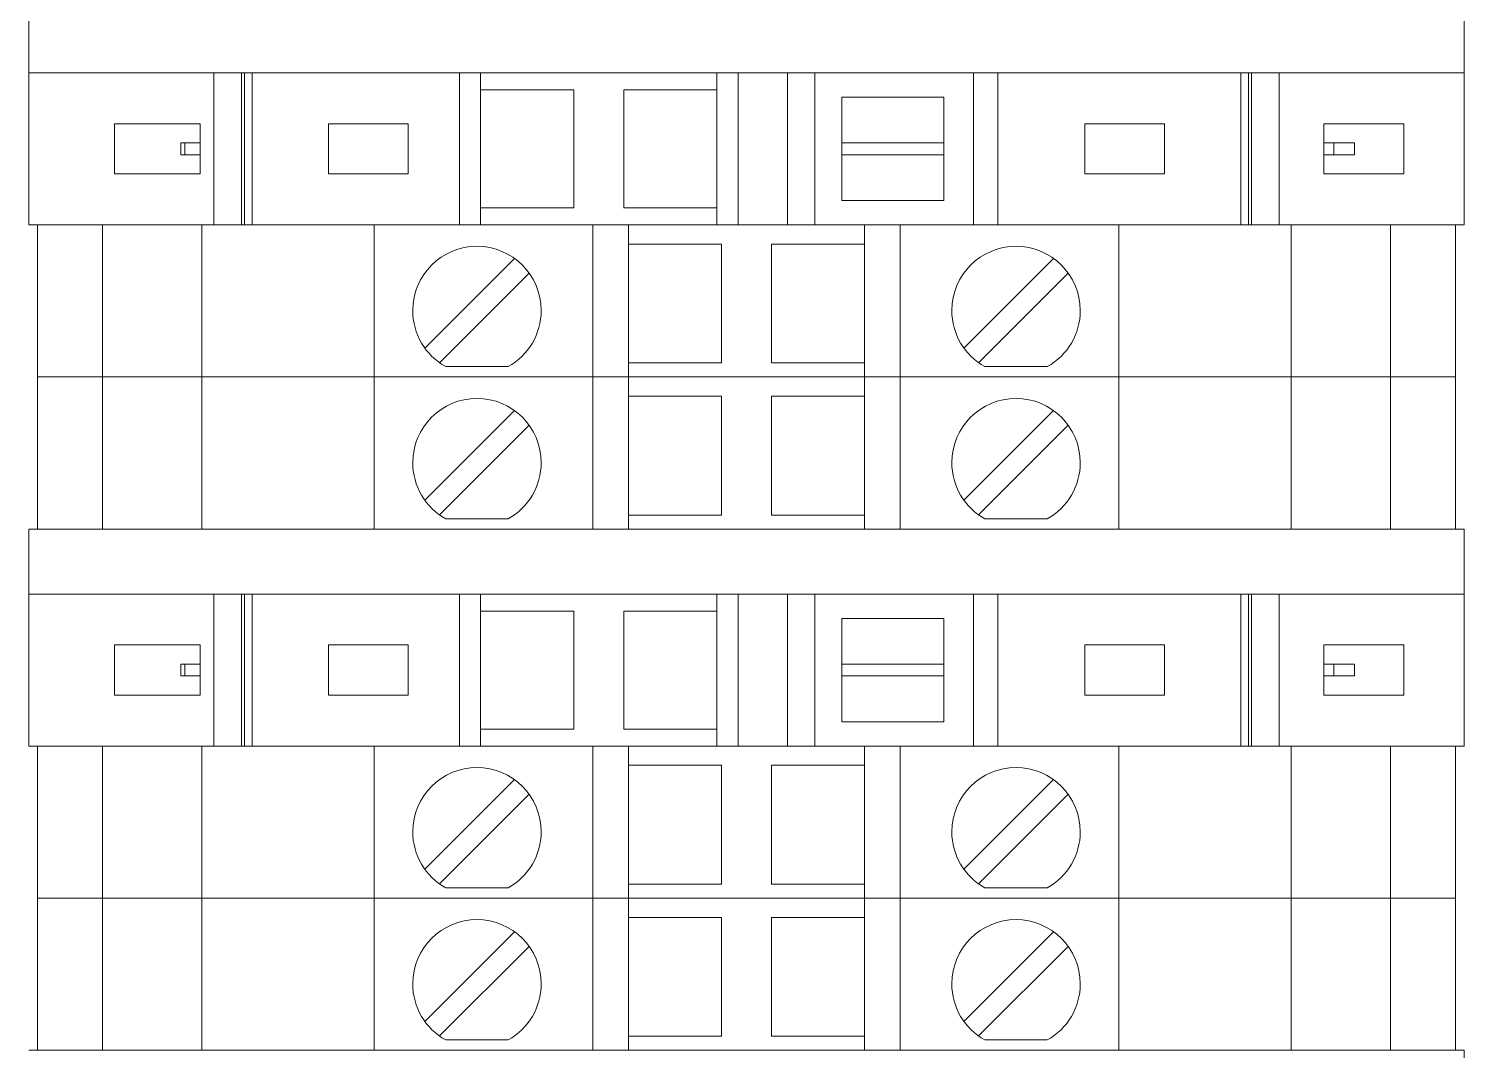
# Model space of a CAD drawing. Header units: millimetres. Extents: x 1880 to 4113, y 771 to 2990.
# Drawn here: x 3578.52 to 3627.12, y 2416.14 to 2450.73 of the extents above; entities that cross this region are included whole.
import ezdxf

# ---------------------------------------------------------------- set-up
doc = ezdxf.new("R2010")
doc.units = ezdxf.units.MM
doc.layers.add('000-PI-Oprema', color=30, linetype='Continuous', lineweight=5)
doc.layers.add('000-PI-ORMAR', color=2, linetype='Continuous')

msp = doc.modelspace()

# ---------------------------------------------------------------- linework, layer by layer
at = {"color": 0, "linetype": 'ByBlock', "lineweight": 0, "ltscale": 0.25}
for points in [[(3578.522, 2451.439), (3578.522, 2444.089), (3627.122, 2444.089), (3627.122, 2451.439), (3578.522, 2451.439)], [(3578.522, 2433.789), (3578.522, 2426.439), (3627.122, 2426.439), (3627.122, 2433.789), (3578.522, 2433.789)]]:
    msp.add_lwpolyline(points, dxfattribs=at)
at = {"layer": '000-PI-Oprema', "color": 0, "linetype": 'ByBlock', "lineweight": 0}
for p, q in [((3578.522, 2451.439), (3578.522, 2444.089)), ((3627.122, 2444.089), (3627.122, 2451.439)), ((3584.787, 2449.239), (3578.522, 2449.239)), ((3584.787, 2444.089), (3584.787, 2449.239)), ((3585.724, 2449.239), (3584.787, 2449.239)), ((3585.724, 2444.089), (3585.724, 2449.239)), ((3585.824, 2449.239), (3585.724, 2449.239)), ((3585.824, 2449.239), (3585.824, 2444.089)), ((3586.082, 2449.239), (3585.824, 2449.239)), ((3586.082, 2449.239), (3586.082, 2444.089)), ((3593.103, 2449.239), (3586.082, 2449.239)), ((3593.103, 2449.239), (3593.822, 2449.239)), ((3593.103, 2444.089), (3593.103, 2449.239)), ((3593.822, 2448.664), (3593.822, 2449.239)), ((3593.822, 2449.239), (3601.822, 2449.239)), ((3601.822, 2449.239), (3601.822, 2448.664)), ((3601.822, 2449.239), (3602.54, 2449.239)), ((3602.54, 2449.239), (3604.212, 2449.239)), ((3602.54, 2444.089), (3602.54, 2449.239)), ((3605.137, 2449.239), (3604.212, 2449.239)), ((3604.212, 2449.239), (3604.212, 2444.089)), ((3610.511, 2449.239), (3605.137, 2449.239)), ((3605.137, 2449.239), (3605.137, 2444.089)), ((3610.511, 2449.239), (3610.511, 2444.089)), ((3611.332, 2449.239), (3610.511, 2449.239)), ((3611.332, 2444.089), (3611.332, 2449.239)), ((3611.332, 2449.239), (3619.562, 2449.239)), ((3619.562, 2449.239), (3619.562, 2444.089)), ((3619.562, 2449.239), (3619.82, 2449.239)), ((3619.82, 2444.089), (3619.82, 2449.239)), ((3619.82, 2449.239), (3619.92, 2449.239)), ((3620.857, 2449.239), (3619.92, 2449.239)), ((3619.92, 2444.089), (3619.92, 2449.239)), ((3620.857, 2449.239), (3627.122, 2449.239)), ((3620.857, 2444.089), (3620.857, 2449.239)), ((3593.822, 2444.664), (3593.822, 2448.664)), ((3593.822, 2448.664), (3596.972, 2448.664)), ((3596.972, 2448.664), (3596.972, 2444.664)), ((3598.672, 2448.664), (3601.822, 2448.664)), ((3598.672, 2444.664), (3598.672, 2448.664)), ((3601.822, 2448.664), (3601.822, 2444.664)), ((3606.047, 2448.414), (3609.497, 2448.414)), ((3606.047, 2446.864), (3606.047, 2448.414)), ((3609.497, 2448.414), (3609.497, 2446.864)), ((3581.422, 2445.814), (3581.422, 2447.514)), ((3581.422, 2447.514), (3584.322, 2447.514)), ((3584.322, 2447.514), (3584.322, 2446.864)), ((3588.672, 2447.514), (3591.372, 2447.514)), ((3588.672, 2445.814), (3588.672, 2447.514)), ((3591.372, 2447.514), (3591.372, 2445.814)), ((3614.272, 2447.514), (3616.972, 2447.514)), ((3614.272, 2445.814), (3614.272, 2447.514)), ((3616.972, 2447.514), (3616.972, 2445.814)), ((3622.372, 2446.864), (3622.372, 2447.514)), ((3622.372, 2447.514), (3625.072, 2447.514)), ((3625.072, 2447.514), (3625.072, 2445.814)), ((3583.807, 2446.864), (3583.677, 2446.864)), ((3583.677, 2446.464), (3583.677, 2446.864)), ((3583.807, 2446.864), (3583.807, 2446.464)), ((3583.807, 2446.864), (3584.322, 2446.864)), ((3584.322, 2446.864), (3584.322, 2446.464)), ((3606.047, 2446.864), (3609.497, 2446.864)), ((3606.047, 2446.464), (3606.047, 2446.864)), ((3609.497, 2446.864), (3609.497, 2446.464)), ((3622.372, 2446.464), (3622.372, 2446.864)), ((3622.372, 2446.864), (3622.707, 2446.864)), ((3622.707, 2446.864), (3622.707, 2446.464)), ((3623.407, 2446.864), (3622.707, 2446.864)), ((3623.407, 2446.864), (3623.407, 2446.464)), ((3583.807, 2446.464), (3583.677, 2446.464)), ((3583.807, 2446.464), (3584.322, 2446.464)), ((3584.322, 2446.464), (3584.322, 2445.814)), ((3606.047, 2446.464), (3609.497, 2446.464)), ((3606.047, 2444.914), (3606.047, 2446.464)), ((3609.497, 2446.464), (3609.497, 2444.914)), ((3622.372, 2446.464), (3622.707, 2446.464)), ((3622.372, 2445.814), (3622.372, 2446.464)), ((3623.407, 2446.464), (3622.707, 2446.464)), ((3584.322, 2445.814), (3581.422, 2445.814)), ((3591.372, 2445.814), (3588.672, 2445.814)), ((3616.972, 2445.814), (3614.272, 2445.814)), ((3625.072, 2445.814), (3622.372, 2445.814)), ((3596.972, 2444.664), (3593.822, 2444.664)), ((3593.822, 2444.089), (3593.822, 2444.664)), ((3601.822, 2444.664), (3598.672, 2444.664)), ((3601.822, 2444.664), (3601.822, 2444.089)), ((3609.497, 2444.914), (3606.047, 2444.914)), ((3585.724, 2444.089), (3584.787, 2444.089)), ((3585.824, 2444.089), (3585.724, 2444.089)), ((3586.082, 2444.089), (3585.824, 2444.089)), ((3593.103, 2444.089), (3593.822, 2444.089)), ((3578.522, 2433.789), (3578.522, 2426.439)), ((3627.122, 2433.789), (3578.522, 2433.789)), ((3627.122, 2426.439), (3627.122, 2433.789)), ((3584.787, 2431.589), (3578.522, 2431.589)), ((3584.787, 2426.439), (3584.787, 2431.589)), ((3585.724, 2431.589), (3584.787, 2431.589)), ((3585.724, 2426.439), (3585.724, 2431.589)), ((3585.824, 2431.589), (3585.724, 2431.589)), ((3585.824, 2431.589), (3585.824, 2426.439)), ((3586.082, 2431.589), (3585.824, 2431.589)), ((3586.082, 2431.589), (3586.082, 2426.439)), ((3593.103, 2431.589), (3586.082, 2431.589)), ((3593.103, 2431.589), (3593.822, 2431.589)), ((3593.103, 2426.439), (3593.103, 2431.589)), ((3593.822, 2431.014), (3593.822, 2431.589)), ((3593.822, 2431.589), (3601.822, 2431.589)), ((3601.822, 2431.589), (3601.822, 2431.014)), ((3601.822, 2431.589), (3602.54, 2431.589)), ((3602.54, 2431.589), (3604.212, 2431.589)), ((3602.54, 2426.439), (3602.54, 2431.589)), ((3605.137, 2431.589), (3604.212, 2431.589)), ((3604.212, 2431.589), (3604.212, 2426.439)), ((3610.511, 2431.589), (3605.137, 2431.589)), ((3605.137, 2431.589), (3605.137, 2426.439)), ((3610.511, 2431.589), (3610.511, 2426.439)), ((3611.332, 2431.589), (3610.511, 2431.589)), ((3611.332, 2426.439), (3611.332, 2431.589)), ((3611.332, 2431.589), (3619.562, 2431.589)), ((3619.562, 2431.589), (3619.562, 2426.439)), ((3619.562, 2431.589), (3619.82, 2431.589)), ((3619.82, 2426.439), (3619.82, 2431.589)), ((3619.82, 2431.589), (3619.92, 2431.589)), ((3620.857, 2431.589), (3619.92, 2431.589)), ((3619.92, 2426.439), (3619.92, 2431.589)), ((3620.857, 2431.589), (3627.122, 2431.589)), ((3620.857, 2426.439), (3620.857, 2431.589)), ((3593.822, 2427.014), (3593.822, 2431.014)), ((3593.822, 2431.014), (3596.972, 2431.014)), ((3596.972, 2431.014), (3596.972, 2427.014)), ((3598.672, 2431.014), (3601.822, 2431.014)), ((3598.672, 2427.014), (3598.672, 2431.014)), ((3601.822, 2431.014), (3601.822, 2427.014)), ((3606.047, 2430.764), (3609.497, 2430.764)), ((3606.047, 2429.214), (3606.047, 2430.764)), ((3609.497, 2430.764), (3609.497, 2429.214)), ((3581.422, 2428.164), (3581.422, 2429.864)), ((3581.422, 2429.864), (3584.322, 2429.864)), ((3584.322, 2429.864), (3584.322, 2429.214)), ((3588.672, 2429.864), (3591.372, 2429.864)), ((3588.672, 2428.164), (3588.672, 2429.864)), ((3591.372, 2429.864), (3591.372, 2428.164)), ((3614.272, 2429.864), (3616.972, 2429.864)), ((3614.272, 2428.164), (3614.272, 2429.864)), ((3616.972, 2429.864), (3616.972, 2428.164)), ((3622.372, 2429.214), (3622.372, 2429.864)), ((3622.372, 2429.864), (3625.072, 2429.864)), ((3625.072, 2429.864), (3625.072, 2428.164)), ((3583.807, 2429.214), (3583.677, 2429.214)), ((3583.677, 2428.814), (3583.677, 2429.214)), ((3583.807, 2429.214), (3583.807, 2428.814)), ((3583.807, 2429.214), (3584.322, 2429.214)), ((3584.322, 2429.214), (3584.322, 2428.814)), ((3606.047, 2429.214), (3609.497, 2429.214)), ((3606.047, 2428.814), (3606.047, 2429.214)), ((3609.497, 2429.214), (3609.497, 2428.814)), ((3622.372, 2428.814), (3622.372, 2429.214)), ((3622.372, 2429.214), (3622.707, 2429.214)), ((3622.707, 2429.214), (3622.707, 2428.814)), ((3623.407, 2429.214), (3622.707, 2429.214)), ((3623.407, 2429.214), (3623.407, 2428.814)), ((3583.807, 2428.814), (3583.677, 2428.814)), ((3583.807, 2428.814), (3584.322, 2428.814)), ((3584.322, 2428.814), (3584.322, 2428.164)), ((3606.047, 2428.814), (3609.497, 2428.814)), ((3606.047, 2427.264), (3606.047, 2428.814)), ((3609.497, 2428.814), (3609.497, 2427.264)), ((3622.372, 2428.814), (3622.707, 2428.814)), ((3622.372, 2428.164), (3622.372, 2428.814)), ((3623.407, 2428.814), (3622.707, 2428.814)), ((3584.322, 2428.164), (3581.422, 2428.164)), ((3591.372, 2428.164), (3588.672, 2428.164)), ((3616.972, 2428.164), (3614.272, 2428.164)), ((3625.072, 2428.164), (3622.372, 2428.164)), ((3609.497, 2427.264), (3606.047, 2427.264)), ((3596.972, 2427.014), (3593.822, 2427.014)), ((3593.822, 2426.439), (3593.822, 2427.014)), ((3601.822, 2427.014), (3598.672, 2427.014)), ((3601.822, 2427.014), (3601.822, 2426.439)), ((3585.724, 2426.439), (3584.787, 2426.439)), ((3585.824, 2426.439), (3585.724, 2426.439)), ((3586.082, 2426.439), (3585.824, 2426.439)), ((3593.103, 2426.439), (3593.822, 2426.439)), ((3627.122, 2416.139), (3578.522, 2416.139)), ((3627.122, 2408.789), (3627.122, 2416.139))]:
    msp.add_line(p, q, dxfattribs=at)
at = {"layer": '000-PI-Oprema', "color": 0, "linetype": 'ByBlock', "lineweight": 0, "ltscale": 0.25}
for p, q in [((3627.122, 2444.089), (3578.522, 2444.089)), ((3627.122, 2426.439), (3578.522, 2426.439))]:
    msp.add_line(p, q, dxfattribs=at)
at = {"layer": '000-PI-ORMAR', "color": 0, "linetype": 'ByBlock', "lineweight": 0}
for p, q in [((3578.822, 2444.089), (3578.822, 2444.089)), ((3578.822, 2444.089), (3579.505, 2444.089)), ((3578.822, 2438.939), (3578.822, 2444.089)), ((3579.822, 2444.089), (3579.505, 2444.089)), ((3579.822, 2444.089), (3579.822, 2444.089)), ((3581.022, 2444.089), (3579.822, 2444.089)), ((3581.022, 2444.089), (3581.022, 2444.089)), ((3582.614, 2444.089), (3581.022, 2444.089)), ((3581.022, 2438.939), (3581.022, 2444.089)), ((3584.756, 2444.089), (3582.614, 2444.089)), ((3583.072, 2444.089), (3583.072, 2444.089)), ((3584.383, 2438.939), (3584.383, 2444.089)), ((3585.14, 2444.089), (3584.756, 2444.089)), ((3587.648, 2444.089), (3585.14, 2444.089)), ((3585.622, 2444.089), (3585.622, 2444.089)), ((3586.522, 2444.089), (3586.522, 2444.089)), ((3590.222, 2444.089), (3587.648, 2444.089)), ((3597.622, 2444.089), (3590.222, 2444.089)), ((3590.222, 2438.939), (3590.222, 2444.089)), ((3598.822, 2444.089), (3597.622, 2444.089)), ((3597.622, 2438.939), (3597.622, 2444.089)), ((3598.822, 2444.089), (3598.822, 2444.089)), ((3606.822, 2444.089), (3598.822, 2444.089)), ((3598.822, 2438.939), (3598.822, 2444.089)), ((3606.822, 2444.089), (3606.822, 2444.089)), ((3608.022, 2444.089), (3606.822, 2444.089)), ((3606.822, 2438.939), (3606.822, 2444.089)), ((3615.422, 2444.089), (3608.022, 2444.089)), ((3608.022, 2438.939), (3608.022, 2444.089)), ((3612.622, 2444.089), (3612.622, 2444.089)), ((3617.996, 2444.089), (3615.422, 2444.089)), ((3615.422, 2438.939), (3615.422, 2444.089)), ((3617.672, 2444.089), (3617.672, 2444.089)), ((3620.504, 2444.089), (3617.996, 2444.089)), ((3620.322, 2444.089), (3620.322, 2444.089)), ((3620.888, 2444.089), (3620.504, 2444.089)), ((3623.03, 2444.089), (3620.888, 2444.089)), ((3621.261, 2438.939), (3621.261, 2444.089)), ((3622.572, 2444.089), (3622.572, 2444.089)), ((3624.622, 2444.089), (3623.03, 2444.089)), ((3624.622, 2444.089), (3624.622, 2444.089)), ((3624.622, 2444.089), (3626.822, 2444.089)), ((3624.622, 2438.939), (3624.622, 2444.089)), ((3626.822, 2444.089), (3626.822, 2444.089)), ((3626.822, 2438.939), (3626.822, 2444.089)), ((3598.822, 2443.439), (3598.822, 2443.439)), ((3598.822, 2443.439), (3601.972, 2443.439)), ((3601.972, 2443.439), (3601.972, 2439.414)), ((3601.972, 2443.439), (3601.972, 2443.439)), ((3603.672, 2443.439), (3606.822, 2443.439)), ((3603.672, 2439.414), (3603.672, 2443.439)), ((3603.672, 2443.439), (3603.672, 2443.439)), ((3606.822, 2443.439), (3606.822, 2443.439)), ((3594.967, 2442.954), (3591.932, 2439.919)), ((3594.967, 2442.954), (3594.967, 2442.954)), ((3613.217, 2442.954), (3610.182, 2439.919)), ((3613.217, 2442.954), (3613.217, 2442.954)), ((3592.426, 2439.424), (3595.462, 2442.459)), ((3595.462, 2442.459), (3595.462, 2442.459)), ((3597.622, 2439.889), (3597.622, 2442.489)), ((3597.622, 2442.489), (3597.622, 2442.489)), ((3608.022, 2442.489), (3608.022, 2442.489)), ((3608.022, 2439.889), (3608.022, 2442.489)), ((3610.676, 2439.424), (3613.712, 2442.459)), ((3613.712, 2442.459), (3613.712, 2442.459)), ((3591.932, 2439.919), (3591.932, 2439.919)), ((3597.622, 2439.889), (3597.622, 2439.889)), ((3608.022, 2439.889), (3608.022, 2439.889)), ((3610.182, 2439.919), (3610.182, 2439.919)), ((3592.426, 2439.424), (3592.426, 2439.424)), ((3592.638, 2439.289), (3592.638, 2439.289)), ((3592.638, 2439.289), (3594.756, 2439.289)), ((3594.756, 2439.289), (3594.756, 2439.289)), ((3598.822, 2439.414), (3598.822, 2439.414)), ((3601.972, 2439.414), (3598.822, 2439.414)), ((3601.972, 2439.414), (3601.972, 2439.414)), ((3606.822, 2439.414), (3603.672, 2439.414)), ((3603.672, 2439.414), (3603.672, 2439.414)), ((3606.822, 2439.414), (3606.822, 2439.414)), ((3610.676, 2439.424), (3610.676, 2439.424)), ((3610.888, 2439.289), (3610.888, 2439.289)), ((3610.888, 2439.289), (3613.006, 2439.289)), ((3613.006, 2439.289), (3613.006, 2439.289)), ((3578.822, 2438.939), (3578.822, 2438.939)), ((3578.822, 2438.939), (3579.505, 2438.939)), ((3578.822, 2438.939), (3578.822, 2438.939)), ((3578.822, 2438.939), (3579.505, 2438.939)), ((3578.822, 2433.789), (3578.822, 2438.939)), ((3579.822, 2438.939), (3579.505, 2438.939)), ((3579.822, 2438.939), (3579.505, 2438.939)), ((3581.022, 2438.939), (3579.822, 2438.939)), ((3579.822, 2438.939), (3579.822, 2438.939)), ((3579.822, 2438.939), (3579.822, 2438.939)), ((3581.022, 2438.939), (3579.822, 2438.939)), ((3580.322, 2438.939), (3580.322, 2438.939)), ((3582.614, 2438.939), (3581.022, 2438.939)), ((3581.022, 2438.939), (3581.022, 2438.939)), ((3581.022, 2438.939), (3581.022, 2438.939)), ((3582.614, 2438.939), (3581.022, 2438.939)), ((3581.022, 2433.789), (3581.022, 2438.939)), ((3584.756, 2438.939), (3582.614, 2438.939)), ((3584.756, 2438.939), (3582.614, 2438.939)), ((3583.072, 2438.939), (3583.072, 2438.939)), ((3583.072, 2438.939), (3583.072, 2438.939)), ((3584.383, 2433.789), (3584.383, 2438.939)), ((3584.756, 2438.939), (3585.14, 2438.939)), ((3585.14, 2438.939), (3584.756, 2438.939)), ((3585.14, 2438.939), (3587.648, 2438.939)), ((3587.648, 2438.939), (3585.14, 2438.939)), ((3585.622, 2438.939), (3585.622, 2438.939)), ((3585.622, 2438.939), (3585.622, 2438.939)), ((3586.522, 2438.939), (3586.522, 2438.939)), ((3586.522, 2438.939), (3586.522, 2438.939)), ((3586.822, 2438.939), (3586.822, 2438.939)), ((3590.222, 2438.939), (3587.648, 2438.939)), ((3590.222, 2438.939), (3587.648, 2438.939)), ((3597.622, 2438.939), (3590.222, 2438.939)), ((3597.622, 2438.939), (3590.222, 2438.939)), ((3590.222, 2433.789), (3590.222, 2438.939)), ((3598.822, 2438.939), (3597.622, 2438.939)), ((3598.822, 2438.939), (3597.622, 2438.939)), ((3597.622, 2433.789), (3597.622, 2438.939)), ((3606.822, 2438.939), (3598.822, 2438.939)), ((3598.822, 2438.939), (3598.822, 2438.939)), ((3598.822, 2438.939), (3598.822, 2438.939)), ((3606.822, 2438.939), (3598.822, 2438.939)), ((3598.822, 2433.789), (3598.822, 2438.939)), ((3608.022, 2438.939), (3606.822, 2438.939)), ((3606.822, 2438.939), (3606.822, 2438.939)), ((3606.822, 2438.939), (3606.822, 2438.939)), ((3608.022, 2438.939), (3606.822, 2438.939)), ((3606.822, 2433.789), (3606.822, 2438.939)), ((3615.422, 2438.939), (3608.022, 2438.939)), ((3615.422, 2438.939), (3608.022, 2438.939)), ((3608.022, 2433.789), (3608.022, 2438.939)), ((3612.622, 2438.939), (3612.622, 2438.939)), ((3612.622, 2438.939), (3612.622, 2438.939)), ((3617.996, 2438.939), (3615.422, 2438.939)), ((3617.996, 2438.939), (3615.422, 2438.939)), ((3615.422, 2433.789), (3615.422, 2438.939)), ((3617.672, 2438.939), (3617.672, 2438.939)), ((3617.672, 2438.939), (3617.672, 2438.939)), ((3617.996, 2438.939), (3620.504, 2438.939)), ((3620.504, 2438.939), (3617.996, 2438.939)), ((3618.822, 2438.939), (3618.822, 2438.939)), ((3620.322, 2438.939), (3620.322, 2438.939)), ((3620.322, 2438.939), (3620.322, 2438.939)), ((3620.504, 2438.939), (3620.888, 2438.939)), ((3620.888, 2438.939), (3620.504, 2438.939)), ((3623.03, 2438.939), (3620.888, 2438.939)), ((3623.03, 2438.939), (3620.888, 2438.939)), ((3621.261, 2433.789), (3621.261, 2438.939)), ((3622.572, 2438.939), (3622.572, 2438.939)), ((3622.572, 2438.939), (3622.572, 2438.939)), ((3624.622, 2438.939), (3623.03, 2438.939)), ((3624.622, 2438.939), (3623.03, 2438.939)), ((3624.622, 2438.939), (3626.822, 2438.939)), ((3624.622, 2438.939), (3624.622, 2438.939)), ((3624.622, 2438.939), (3624.622, 2438.939)), ((3624.622, 2438.939), (3626.822, 2438.939)), ((3624.622, 2433.789), (3624.622, 2438.939)), ((3626.822, 2438.939), (3626.822, 2438.939)), ((3626.822, 2438.939), (3626.822, 2438.939)), ((3626.822, 2433.789), (3626.822, 2438.939)), ((3598.822, 2438.289), (3598.822, 2438.289)), ((3598.822, 2438.289), (3601.972, 2438.289)), ((3601.972, 2438.289), (3601.972, 2434.264)), ((3601.972, 2438.289), (3601.972, 2438.289)), ((3603.672, 2438.289), (3606.822, 2438.289)), ((3603.672, 2434.264), (3603.672, 2438.289)), ((3603.672, 2438.289), (3603.672, 2438.289)), ((3606.822, 2438.289), (3606.822, 2438.289)), ((3594.967, 2437.804), (3591.932, 2434.769)), ((3594.967, 2437.804), (3594.967, 2437.804)), ((3613.217, 2437.804), (3610.182, 2434.769)), ((3613.217, 2437.804), (3613.217, 2437.804)), ((3592.426, 2434.274), (3595.462, 2437.309)), ((3595.462, 2437.309), (3595.462, 2437.309)), ((3597.622, 2434.739), (3597.622, 2437.339)), ((3597.622, 2437.339), (3597.622, 2437.339)), ((3608.022, 2437.339), (3608.022, 2437.339)), ((3608.022, 2434.739), (3608.022, 2437.339)), ((3610.676, 2434.274), (3613.712, 2437.309)), ((3613.712, 2437.309), (3613.712, 2437.309)), ((3591.932, 2434.769), (3591.932, 2434.769)), ((3597.622, 2434.739), (3597.622, 2434.739)), ((3608.022, 2434.739), (3608.022, 2434.739)), ((3610.182, 2434.769), (3610.182, 2434.769)), ((3592.426, 2434.274), (3592.426, 2434.274)), ((3592.638, 2434.139), (3592.638, 2434.139)), ((3592.638, 2434.139), (3594.756, 2434.139)), ((3594.756, 2434.139), (3594.756, 2434.139)), ((3598.822, 2434.264), (3598.822, 2434.264)), ((3601.972, 2434.264), (3598.822, 2434.264)), ((3601.972, 2434.264), (3601.972, 2434.264)), ((3606.822, 2434.264), (3603.672, 2434.264)), ((3603.672, 2434.264), (3603.672, 2434.264)), ((3606.822, 2434.264), (3606.822, 2434.264)), ((3610.676, 2434.274), (3610.676, 2434.274)), ((3610.888, 2434.139), (3610.888, 2434.139)), ((3610.888, 2434.139), (3613.006, 2434.139)), ((3613.006, 2434.139), (3613.006, 2434.139)), ((3578.822, 2433.789), (3578.822, 2433.789)), ((3578.822, 2433.789), (3579.505, 2433.789)), ((3579.822, 2433.789), (3579.505, 2433.789)), ((3581.022, 2433.789), (3579.822, 2433.789)), ((3579.822, 2433.789), (3579.822, 2433.789)), ((3580.322, 2433.789), (3580.322, 2433.789)), ((3582.614, 2433.789), (3581.022, 2433.789)), ((3581.022, 2433.789), (3581.022, 2433.789)), ((3584.756, 2433.789), (3582.614, 2433.789)), ((3583.072, 2433.789), (3583.072, 2433.789)), ((3584.756, 2433.789), (3585.14, 2433.789)), ((3585.14, 2433.789), (3587.648, 2433.789)), ((3585.622, 2433.789), (3585.622, 2433.789)), ((3586.522, 2433.789), (3586.522, 2433.789)), ((3586.822, 2433.789), (3586.822, 2433.789)), ((3590.222, 2433.789), (3587.648, 2433.789)), ((3597.622, 2433.789), (3590.222, 2433.789)), ((3598.822, 2433.789), (3597.622, 2433.789)), ((3606.822, 2433.789), (3598.822, 2433.789)), ((3598.822, 2433.789), (3598.822, 2433.789)), ((3608.022, 2433.789), (3606.822, 2433.789)), ((3606.822, 2433.789), (3606.822, 2433.789)), ((3615.422, 2433.789), (3608.022, 2433.789)), ((3612.622, 2433.789), (3612.622, 2433.789)), ((3617.996, 2433.789), (3615.422, 2433.789)), ((3617.672, 2433.789), (3617.672, 2433.789)), ((3617.996, 2433.789), (3620.504, 2433.789)), ((3618.822, 2433.789), (3618.822, 2433.789)), ((3620.322, 2433.789), (3620.322, 2433.789)), ((3620.504, 2433.789), (3620.888, 2433.789)), ((3623.03, 2433.789), (3620.888, 2433.789)), ((3622.572, 2433.789), (3622.572, 2433.789)), ((3624.622, 2433.789), (3623.03, 2433.789)), ((3624.622, 2433.789), (3626.822, 2433.789)), ((3624.622, 2433.789), (3624.622, 2433.789)), ((3626.822, 2433.789), (3626.822, 2433.789)), ((3578.822, 2426.439), (3578.822, 2426.439)), ((3578.822, 2426.439), (3579.505, 2426.439)), ((3578.822, 2421.289), (3578.822, 2426.439)), ((3579.822, 2426.439), (3579.505, 2426.439)), ((3579.822, 2426.439), (3579.822, 2426.439)), ((3581.022, 2426.439), (3579.822, 2426.439)), ((3581.022, 2426.439), (3581.022, 2426.439)), ((3582.614, 2426.439), (3581.022, 2426.439)), ((3581.022, 2421.289), (3581.022, 2426.439)), ((3584.756, 2426.439), (3582.614, 2426.439)), ((3583.072, 2426.439), (3583.072, 2426.439)), ((3584.383, 2421.289), (3584.383, 2426.439)), ((3585.14, 2426.439), (3584.756, 2426.439)), ((3587.648, 2426.439), (3585.14, 2426.439)), ((3585.622, 2426.439), (3585.622, 2426.439)), ((3586.522, 2426.439), (3586.522, 2426.439)), ((3590.222, 2426.439), (3587.648, 2426.439)), ((3597.622, 2426.439), (3590.222, 2426.439)), ((3590.222, 2421.289), (3590.222, 2426.439)), ((3598.822, 2426.439), (3597.622, 2426.439)), ((3597.622, 2421.289), (3597.622, 2426.439)), ((3598.822, 2426.439), (3598.822, 2426.439)), ((3606.822, 2426.439), (3598.822, 2426.439)), ((3598.822, 2421.289), (3598.822, 2426.439)), ((3606.822, 2426.439), (3606.822, 2426.439)), ((3608.022, 2426.439), (3606.822, 2426.439)), ((3606.822, 2421.289), (3606.822, 2426.439)), ((3615.422, 2426.439), (3608.022, 2426.439)), ((3608.022, 2421.289), (3608.022, 2426.439)), ((3612.622, 2426.439), (3612.622, 2426.439)), ((3617.996, 2426.439), (3615.422, 2426.439)), ((3615.422, 2421.289), (3615.422, 2426.439)), ((3617.672, 2426.439), (3617.672, 2426.439)), ((3620.504, 2426.439), (3617.996, 2426.439)), ((3620.322, 2426.439), (3620.322, 2426.439)), ((3620.888, 2426.439), (3620.504, 2426.439)), ((3623.03, 2426.439), (3620.888, 2426.439)), ((3621.261, 2421.289), (3621.261, 2426.439)), ((3622.572, 2426.439), (3622.572, 2426.439)), ((3624.622, 2426.439), (3623.03, 2426.439)), ((3624.622, 2426.439), (3624.622, 2426.439)), ((3624.622, 2426.439), (3626.822, 2426.439)), ((3624.622, 2421.289), (3624.622, 2426.439)), ((3626.822, 2426.439), (3626.822, 2426.439)), ((3626.822, 2421.289), (3626.822, 2426.439)), ((3598.822, 2425.789), (3598.822, 2425.789)), ((3598.822, 2425.789), (3601.972, 2425.789)), ((3601.972, 2425.789), (3601.972, 2421.764)), ((3601.972, 2425.789), (3601.972, 2425.789)), ((3603.672, 2425.789), (3606.822, 2425.789)), ((3603.672, 2421.764), (3603.672, 2425.789)), ((3603.672, 2425.789), (3603.672, 2425.789)), ((3606.822, 2425.789), (3606.822, 2425.789)), ((3594.967, 2425.304), (3591.932, 2422.269)), ((3594.967, 2425.304), (3594.967, 2425.304)), ((3613.217, 2425.304), (3610.182, 2422.269)), ((3613.217, 2425.304), (3613.217, 2425.304)), ((3592.426, 2421.774), (3595.462, 2424.809)), ((3595.462, 2424.809), (3595.462, 2424.809)), ((3597.622, 2422.239), (3597.622, 2424.839)), ((3597.622, 2424.839), (3597.622, 2424.839)), ((3608.022, 2424.839), (3608.022, 2424.839)), ((3608.022, 2422.239), (3608.022, 2424.839)), ((3610.676, 2421.774), (3613.712, 2424.809)), ((3613.712, 2424.809), (3613.712, 2424.809)), ((3591.932, 2422.269), (3591.932, 2422.269)), ((3597.622, 2422.239), (3597.622, 2422.239)), ((3608.022, 2422.239), (3608.022, 2422.239)), ((3610.182, 2422.269), (3610.182, 2422.269)), ((3592.426, 2421.774), (3592.426, 2421.774)), ((3598.822, 2421.764), (3598.822, 2421.764)), ((3601.972, 2421.764), (3598.822, 2421.764)), ((3601.972, 2421.764), (3601.972, 2421.764)), ((3606.822, 2421.764), (3603.672, 2421.764)), ((3603.672, 2421.764), (3603.672, 2421.764)), ((3606.822, 2421.764), (3606.822, 2421.764)), ((3610.676, 2421.774), (3610.676, 2421.774)), ((3578.822, 2421.289), (3578.822, 2421.289)), ((3578.822, 2421.289), (3579.505, 2421.289)), ((3578.822, 2421.289), (3578.822, 2421.289)), ((3578.822, 2421.289), (3579.505, 2421.289)), ((3578.822, 2416.139), (3578.822, 2421.289)), ((3579.822, 2421.289), (3579.505, 2421.289)), ((3579.822, 2421.289), (3579.505, 2421.289)), ((3581.022, 2421.289), (3579.822, 2421.289)), ((3579.822, 2421.289), (3579.822, 2421.289)), ((3579.822, 2421.289), (3579.822, 2421.289)), ((3581.022, 2421.289), (3579.822, 2421.289)), ((3580.322, 2421.289), (3580.322, 2421.289)), ((3582.614, 2421.289), (3581.022, 2421.289)), ((3581.022, 2421.289), (3581.022, 2421.289)), ((3581.022, 2421.289), (3581.022, 2421.289)), ((3582.614, 2421.289), (3581.022, 2421.289)), ((3581.022, 2416.139), (3581.022, 2421.289)), ((3584.756, 2421.289), (3582.614, 2421.289)), ((3584.756, 2421.289), (3582.614, 2421.289)), ((3583.072, 2421.289), (3583.072, 2421.289)), ((3583.072, 2421.289), (3583.072, 2421.289)), ((3584.383, 2416.139), (3584.383, 2421.289)), ((3584.756, 2421.289), (3585.14, 2421.289)), ((3585.14, 2421.289), (3584.756, 2421.289)), ((3585.14, 2421.289), (3587.648, 2421.289)), ((3587.648, 2421.289), (3585.14, 2421.289)), ((3585.622, 2421.289), (3585.622, 2421.289)), ((3585.622, 2421.289), (3585.622, 2421.289)), ((3586.522, 2421.289), (3586.522, 2421.289)), ((3586.522, 2421.289), (3586.522, 2421.289)), ((3586.822, 2421.289), (3586.822, 2421.289)), ((3590.222, 2421.289), (3587.648, 2421.289)), ((3590.222, 2421.289), (3587.648, 2421.289)), ((3597.622, 2421.289), (3590.222, 2421.289)), ((3597.622, 2421.289), (3590.222, 2421.289)), ((3590.222, 2416.139), (3590.222, 2421.289)), ((3592.638, 2421.639), (3592.638, 2421.639)), ((3592.638, 2421.639), (3594.756, 2421.639)), ((3594.756, 2421.639), (3594.756, 2421.639)), ((3598.822, 2421.289), (3597.622, 2421.289)), ((3598.822, 2421.289), (3597.622, 2421.289)), ((3597.622, 2416.139), (3597.622, 2421.289)), ((3606.822, 2421.289), (3598.822, 2421.289)), ((3598.822, 2421.289), (3598.822, 2421.289)), ((3598.822, 2421.289), (3598.822, 2421.289)), ((3606.822, 2421.289), (3598.822, 2421.289)), ((3598.822, 2416.139), (3598.822, 2421.289)), ((3608.022, 2421.289), (3606.822, 2421.289)), ((3606.822, 2421.289), (3606.822, 2421.289)), ((3606.822, 2421.289), (3606.822, 2421.289)), ((3608.022, 2421.289), (3606.822, 2421.289)), ((3606.822, 2416.139), (3606.822, 2421.289)), ((3615.422, 2421.289), (3608.022, 2421.289)), ((3615.422, 2421.289), (3608.022, 2421.289)), ((3608.022, 2416.139), (3608.022, 2421.289)), ((3610.888, 2421.639), (3610.888, 2421.639)), ((3610.888, 2421.639), (3613.006, 2421.639)), ((3612.622, 2421.289), (3612.622, 2421.289)), ((3612.622, 2421.289), (3612.622, 2421.289)), ((3613.006, 2421.639), (3613.006, 2421.639)), ((3617.996, 2421.289), (3615.422, 2421.289)), ((3617.996, 2421.289), (3615.422, 2421.289)), ((3615.422, 2416.139), (3615.422, 2421.289)), ((3617.672, 2421.289), (3617.672, 2421.289)), ((3617.672, 2421.289), (3617.672, 2421.289)), ((3617.996, 2421.289), (3620.504, 2421.289)), ((3620.504, 2421.289), (3617.996, 2421.289)), ((3618.822, 2421.289), (3618.822, 2421.289)), ((3620.322, 2421.289), (3620.322, 2421.289)), ((3620.322, 2421.289), (3620.322, 2421.289)), ((3620.504, 2421.289), (3620.888, 2421.289)), ((3620.888, 2421.289), (3620.504, 2421.289)), ((3623.03, 2421.289), (3620.888, 2421.289)), ((3623.03, 2421.289), (3620.888, 2421.289)), ((3621.261, 2416.139), (3621.261, 2421.289)), ((3622.572, 2421.289), (3622.572, 2421.289)), ((3622.572, 2421.289), (3622.572, 2421.289)), ((3624.622, 2421.289), (3623.03, 2421.289)), ((3624.622, 2421.289), (3623.03, 2421.289)), ((3624.622, 2421.289), (3626.822, 2421.289)), ((3624.622, 2421.289), (3624.622, 2421.289)), ((3624.622, 2421.289), (3624.622, 2421.289)), ((3624.622, 2421.289), (3626.822, 2421.289)), ((3624.622, 2416.139), (3624.622, 2421.289)), ((3626.822, 2421.289), (3626.822, 2421.289)), ((3626.822, 2421.289), (3626.822, 2421.289)), ((3626.822, 2416.139), (3626.822, 2421.289)), ((3598.822, 2420.639), (3598.822, 2420.639)), ((3598.822, 2420.639), (3601.972, 2420.639)), ((3601.972, 2420.639), (3601.972, 2416.614)), ((3601.972, 2420.639), (3601.972, 2420.639)), ((3603.672, 2420.639), (3606.822, 2420.639)), ((3603.672, 2416.614), (3603.672, 2420.639)), ((3603.672, 2420.639), (3603.672, 2420.639)), ((3606.822, 2420.639), (3606.822, 2420.639)), ((3594.967, 2420.154), (3591.932, 2417.119)), ((3594.967, 2420.154), (3594.967, 2420.154)), ((3613.217, 2420.154), (3610.182, 2417.119)), ((3613.217, 2420.154), (3613.217, 2420.154)), ((3592.426, 2416.624), (3595.462, 2419.659)), ((3595.462, 2419.659), (3595.462, 2419.659)), ((3597.622, 2417.089), (3597.622, 2419.689)), ((3597.622, 2419.689), (3597.622, 2419.689)), ((3608.022, 2419.689), (3608.022, 2419.689)), ((3608.022, 2417.089), (3608.022, 2419.689)), ((3610.676, 2416.624), (3613.712, 2419.659)), ((3613.712, 2419.659), (3613.712, 2419.659)), ((3591.932, 2417.119), (3591.932, 2417.119)), ((3597.622, 2417.089), (3597.622, 2417.089)), ((3608.022, 2417.089), (3608.022, 2417.089)), ((3610.182, 2417.119), (3610.182, 2417.119)), ((3592.426, 2416.624), (3592.426, 2416.624)), ((3592.638, 2416.489), (3592.638, 2416.489)), ((3592.638, 2416.489), (3594.756, 2416.489)), ((3594.756, 2416.489), (3594.756, 2416.489)), ((3598.822, 2416.614), (3598.822, 2416.614)), ((3601.972, 2416.614), (3598.822, 2416.614)), ((3601.972, 2416.614), (3601.972, 2416.614)), ((3606.822, 2416.614), (3603.672, 2416.614)), ((3603.672, 2416.614), (3603.672, 2416.614)), ((3606.822, 2416.614), (3606.822, 2416.614)), ((3610.676, 2416.624), (3610.676, 2416.624)), ((3610.888, 2416.489), (3610.888, 2416.489)), ((3610.888, 2416.489), (3613.006, 2416.489)), ((3613.006, 2416.489), (3613.006, 2416.489)), ((3578.822, 2416.139), (3578.822, 2416.139)), ((3578.822, 2416.139), (3579.505, 2416.139)), ((3579.822, 2416.139), (3579.505, 2416.139)), ((3581.022, 2416.139), (3579.822, 2416.139)), ((3579.822, 2416.139), (3579.822, 2416.139)), ((3580.322, 2416.139), (3580.322, 2416.139)), ((3582.614, 2416.139), (3581.022, 2416.139)), ((3581.022, 2416.139), (3581.022, 2416.139)), ((3584.756, 2416.139), (3582.614, 2416.139)), ((3583.072, 2416.139), (3583.072, 2416.139)), ((3584.756, 2416.139), (3585.14, 2416.139)), ((3585.14, 2416.139), (3587.648, 2416.139)), ((3585.622, 2416.139), (3585.622, 2416.139)), ((3586.522, 2416.139), (3586.522, 2416.139)), ((3586.822, 2416.139), (3586.822, 2416.139)), ((3590.222, 2416.139), (3587.648, 2416.139)), ((3597.622, 2416.139), (3590.222, 2416.139)), ((3598.822, 2416.139), (3597.622, 2416.139)), ((3606.822, 2416.139), (3598.822, 2416.139)), ((3598.822, 2416.139), (3598.822, 2416.139)), ((3608.022, 2416.139), (3606.822, 2416.139)), ((3606.822, 2416.139), (3606.822, 2416.139)), ((3615.422, 2416.139), (3608.022, 2416.139)), ((3612.622, 2416.139), (3612.622, 2416.139)), ((3617.996, 2416.139), (3615.422, 2416.139)), ((3617.672, 2416.139), (3617.672, 2416.139)), ((3617.996, 2416.139), (3620.504, 2416.139)), ((3618.822, 2416.139), (3618.822, 2416.139)), ((3620.322, 2416.139), (3620.322, 2416.139)), ((3620.504, 2416.139), (3620.888, 2416.139)), ((3623.03, 2416.139), (3620.888, 2416.139)), ((3622.572, 2416.139), (3622.572, 2416.139)), ((3624.622, 2416.139), (3623.03, 2416.139)), ((3624.622, 2416.139), (3626.822, 2416.139)), ((3624.622, 2416.139), (3624.622, 2416.139)), ((3626.822, 2416.139), (3626.822, 2416.139))]:
    msp.add_line(p, q, dxfattribs=at)
for centre, start, end in [((3593.697, 2441.189), 360, 180), ((3611.947, 2441.189), 360, 180), ((3593.697, 2441.189), 180, 240.8754), ((3593.697, 2441.189), 299.1246, 360), ((3611.947, 2441.189), 180, 240.8754), ((3611.947, 2441.189), 299.1246, 360), ((3593.697, 2436.039), 360, 180), ((3611.947, 2436.039), 360, 180), ((3593.697, 2436.039), 180, 240.8754), ((3593.697, 2436.039), 299.1246, 360), ((3611.947, 2436.039), 180, 240.8754), ((3611.947, 2436.039), 299.1246, 360), ((3593.697, 2423.539), 360, 180), ((3611.947, 2423.539), 360, 180), ((3593.697, 2423.539), 180, 240.8754), ((3593.697, 2423.539), 299.1246, 360), ((3611.947, 2423.539), 180, 240.8754), ((3611.947, 2423.539), 299.1246, 360), ((3593.697, 2418.389), 360, 180), ((3611.947, 2418.389), 360, 180), ((3593.697, 2418.389), 180, 240.8754), ((3593.697, 2418.389), 299.1246, 360), ((3611.947, 2418.389), 180, 240.8754), ((3611.947, 2418.389), 299.1246, 360)]:
    msp.add_arc(centre, 2.175, start, end, dxfattribs=at)

doc.saveas('drawing.dxf')
